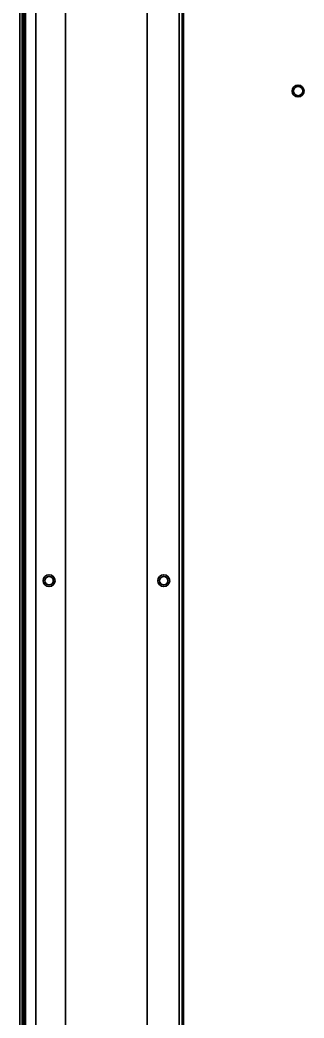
# Model space of a CAD drawing. Header units: inches. Extents: x 786 to 5593, y 691 to 5453.
# Drawn here: x 3394.2 to 3501.8, y 4626.7 to 5004.6 of the extents above; entities that cross this region are included whole.
import ezdxf

# ---------------------------------------------------------------- set-up
doc = ezdxf.new("R2010")
doc.units = ezdxf.units.IN
doc.layers.add('1', color=7, linetype='Continuous', true_color=0xffffff)

msp = doc.modelspace()

# ---------------------------------------------------------------- linework, layer by layer
at = {"layer": '1', "color": 7, "linetype": 'Continuous', "lineweight": 35}
for p, q in [((3394.24, 5281.58), (3394.24, 4534.64)), ((3395.04, 5281.58), (3395.04, 4536.12)), ((3395.74, 4302.78), (3395.74, 5281.63)), ((3396.36, 5190.28), (3396.36, 4394.28)), ((3400.31, 4394.28), (3400.31, 5190.28)), ((3411.54, 5190.28), (3411.54, 4394.28)), ((3442.44, 5190.28), (3442.44, 4394.28)), ((3456.16, 4394.28), (3456.16, 5190.28)), ((3454.51, 4396.28), (3454.51, 5188.28)), ((3455.71, 4396.28), (3455.71, 5188.28))]:
    msp.add_line(p, q, dxfattribs=at)
for centre, radius in [((3499.58, 4977.67), 2.25), ((3499.58, 4977.67), 1.75), ((3405.28, 4792.28), 2.25), ((3405.28, 4792.28), 1.6), ((3448.7, 4792.28), 2.25), ((3448.7, 4792.28), 1.6)]:
    msp.add_circle(centre, radius, dxfattribs=at)

doc.saveas('drawing.dxf')
